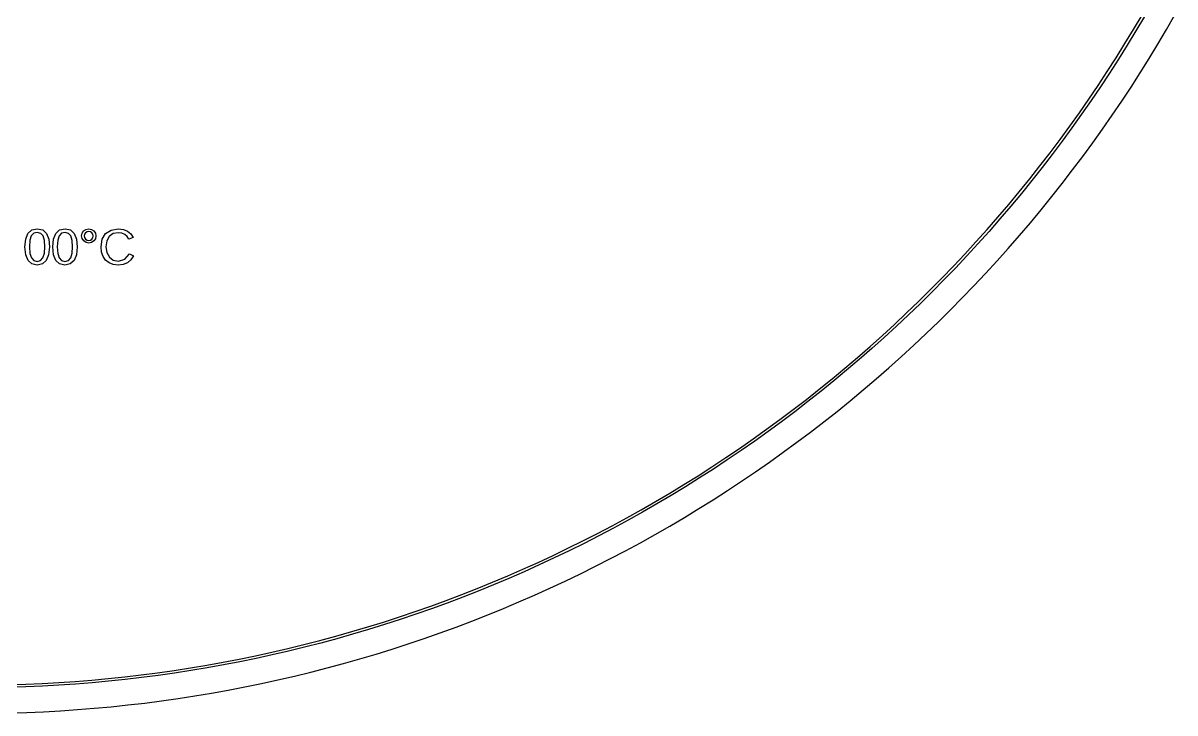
# Model space of a CAD drawing. Extents: x -16 to 132, y -40 to 113.
# Drawn here: x 57.8 to 121.8, y -39.7 to -1.3 of the extents above; entities that cross this region are included whole.
import ezdxf

# ---------------------------------------------------------------- set-up
doc = ezdxf.new("R2010")
doc.units = 0

msp = doc.modelspace()

# ---------------------------------------------------------------- linework, layer by layer
for p, q in [((119.486, -1.70554), (119.954, -0.91399)), ((120.083, -0.98952), (119.614, -1.78264)), ((121.314, -1.70706), (121.782, -0.8931)), ((119.008, -2.49126), (119.486, -1.70554)), ((119.614, -1.78264), (119.136, -2.56995)), ((120.837, -2.51524), (121.314, -1.70706)), ((118.521, -3.27107), (119.008, -2.49126)), ((120.349, -3.31749), (120.837, -2.51524)), ((119.136, -2.56995), (118.648, -3.35133)), ((118.024, -4.04486), (118.521, -3.27107)), ((118.648, -3.35133), (118.15, -4.12665)), ((119.852, -4.11369), (120.349, -3.31749)), ((117.518, -4.81248), (118.024, -4.04486)), ((118.15, -4.12665), (117.643, -4.89581)), ((119.345, -4.90375), (119.852, -4.11369)), ((117.003, -5.57384), (117.518, -4.81248)), ((117.643, -4.89581), (117.126, -5.65869)), ((118.828, -5.6875), (119.345, -4.90375)), ((116.478, -6.32881), (117.003, -5.57384)), ((117.126, -5.65869), (116.601, -6.41518)), ((118.301, -6.46486), (118.828, -5.6875)), ((115.944, -7.07729), (116.478, -6.32881)), ((116.601, -6.41518), (116.065, -7.16516)), ((117.766, -7.2357), (118.301, -6.46486)), ((115.401, -7.81915), (115.944, -7.07729)), ((116.065, -7.16516), (115.521, -7.90851)), ((117.22, -7.99992), (117.766, -7.2357)), ((114.848, -8.55429), (115.401, -7.81915)), ((115.521, -7.90851), (114.968, -8.64513)), ((116.666, -8.75737), (117.22, -7.99992)), ((114.287, -9.28261), (114.848, -8.55429)), ((114.968, -8.64513), (114.406, -9.37489)), ((116.102, -9.50798), (116.666, -8.75737)), ((113.717, -10.004), (114.287, -9.28261)), ((114.406, -9.37489), (113.834, -10.0977)), ((115.529, -10.2516), (116.102, -9.50798)), ((113.138, -10.7183), (113.717, -10.004)), ((113.834, -10.0977), (113.254, -10.8135)), ((112.551, -11.4255), (113.138, -10.7183)), ((113.254, -10.8135), (112.665, -11.522)), ((114.947, -10.9881), (115.529, -10.2516)), ((111.954, -12.1254), (112.551, -11.4255)), ((114.356, -11.7175), (114.947, -10.9881)), ((111.349, -12.8179), (111.954, -12.1254)), ((112.665, -11.522), (112.068, -12.2233)), ((113.756, -12.4395), (114.356, -11.7175)), ((58.3137, -12.8394), (58.6211, -12.7767)), ((58.6211, -12.7767), (58.9212, -12.8401)), ((59.8565, -12.8394), (60.1639, -12.7767)), ((60.1639, -12.7767), (60.4639, -12.8401)), ((61.3254, -12.8058), (61.4791, -12.7767)), ((61.4791, -12.7767), (61.6329, -12.8055)), ((62.7188, -12.8429), (63.1169, -12.7767)), ((63.1169, -12.7767), (63.4033, -12.8072)), ((112.068, -12.2233), (111.462, -12.9173)), ((113.147, -13.1541), (113.756, -12.4395)), ((57.9374, -13.7822), (57.9784, -13.3418)), ((57.9784, -13.3418), (58.1017, -13.0277)), ((58.1017, -13.0277), (58.3137, -12.8394)), ((58.2149, -13.414), (58.1898, -13.7822)), ((58.2903, -13.1664), (58.2149, -13.414)), ((58.4233, -13.026), (58.2903, -13.1664)), ((58.6211, -12.9792), (58.4233, -13.026)), ((58.8141, -13.0267), (58.6211, -12.9792)), ((58.9436, -13.1692), (58.8141, -13.0267)), ((58.9212, -12.8401), (59.1308, -13.0305)), ((59.0169, -13.4174), (58.9436, -13.1692)), ((59.0413, -13.7822), (59.0169, -13.4174)), ((59.1308, -13.0305), (59.254, -13.3453)), ((59.254, -13.3453), (59.2951, -13.7822)), ((59.4801, -13.7822), (59.5212, -13.3418)), ((59.5212, -13.3418), (59.6445, -13.0277)), ((59.6445, -13.0277), (59.8565, -12.8394)), ((59.7577, -13.414), (59.7325, -13.7822)), ((59.8331, -13.1664), (59.7577, -13.414)), ((59.966, -13.026), (59.8331, -13.1664)), ((60.1639, -12.9792), (59.966, -13.026)), ((60.3568, -13.0267), (60.1639, -12.9792)), ((60.4863, -13.1692), (60.3568, -13.0267)), ((60.4639, -12.8401), (60.6735, -13.0305)), ((60.5596, -13.4174), (60.4863, -13.1692)), ((60.5841, -13.7822), (60.5596, -13.4174)), ((60.6735, -13.0305), (60.7968, -13.3453)), ((60.7968, -13.3453), (60.8379, -13.7822)), ((61.0811, -13.172), (61.11, -13.0211)), ((61.1104, -13.3228), (61.0811, -13.172)), ((61.11, -13.0211), (61.1969, -12.8932)), ((61.1983, -13.4507), (61.1104, -13.3228)), ((61.1969, -12.8932), (61.3254, -12.8058)), ((61.2501, -13.0766), (61.2323, -13.172)), ((61.2323, -13.172), (61.2505, -13.2673)), ((61.3037, -12.9958), (61.2501, -13.0766)), ((61.2505, -13.2673), (61.3051, -13.3481)), ((61.3833, -12.9407), (61.3037, -12.9958)), ((61.3051, -13.3481), (61.385, -13.4032)), ((61.4791, -12.9223), (61.3833, -12.9407)), ((61.385, -13.4032), (61.4791, -13.4216)), ((61.575, -12.9403), (61.4791, -12.9223)), ((61.4791, -13.4216), (61.5741, -13.4034)), ((61.5741, -13.4034), (61.6539, -13.3488)), ((61.6546, -12.9944), (61.575, -12.9403)), ((61.6329, -12.8055), (61.7614, -12.8918)), ((61.6539, -13.3488), (61.708, -13.2682)), ((61.7081, -13.0749), (61.6546, -12.9944)), ((61.708, -13.2682), (61.726, -13.172)), ((61.726, -13.172), (61.7081, -13.0749)), ((61.8479, -13.3245), (61.76, -13.4521)), ((61.7614, -12.8918), (61.8482, -13.0194)), ((61.8772, -13.172), (61.8479, -13.3245)), ((61.8482, -13.0194), (61.8772, -13.172)), ((62.1655, -13.7738), (62.2286, -13.3571)), ((62.2286, -13.3571), (62.4179, -13.0416)), ((62.4179, -13.0416), (62.7188, -12.8429)), ((62.6148, -13.2018), (62.4796, -13.4492)), ((62.8312, -13.0452), (62.6148, -13.2018)), ((63.1197, -12.993), (62.8312, -13.0452)), ((63.3123, -13.0156), (63.1197, -12.993)), ((63.4768, -13.0832), (63.3123, -13.0156)), ((63.4033, -12.8072), (63.6383, -12.8987)), ((63.6066, -13.1935), (63.4768, -13.0832)), ((63.6952, -13.3439), (63.6066, -13.1935)), ((63.6383, -12.8987), (63.82, -13.0502)), ((63.9462, -13.2607), (63.6952, -13.3439)), ((63.82, -13.0502), (63.9462, -13.2607)), ((110.736, -13.5029), (111.349, -12.8179)), ((111.462, -12.9173), (110.847, -13.6037)), ((112.529, -13.8612), (113.147, -13.1541)), ((57.9797, -14.2156), (57.9374, -13.7822)), ((58.1898, -13.7822), (58.2153, -14.1424)), ((59.0157, -14.1372), (59.0413, -13.7822)), ((59.2951, -13.7822), (59.252, -14.2139)), ((59.5224, -14.2156), (59.4801, -13.7822)), ((59.7325, -13.7822), (59.758, -14.1424)), ((60.5584, -14.1372), (60.5841, -13.7822)), ((60.8379, -13.7822), (60.7947, -14.2139)), ((61.3271, -13.5381), (61.1983, -13.4507)), ((61.4791, -13.5672), (61.3271, -13.5381)), ((61.6312, -13.5384), (61.4791, -13.5672)), ((61.76, -13.4521), (61.6312, -13.5384)), ((62.1937, -14.0649), (62.1655, -13.7738)), ((62.2785, -14.314), (62.1937, -14.0649)), ((62.4796, -13.4492), (62.4345, -13.7738)), ((62.4345, -13.7738), (62.4815, -14.0979)), ((110.115, -14.1804), (110.736, -13.5029)), ((110.847, -13.6037), (110.224, -14.2825)), ((111.903, -14.5606), (112.529, -13.8612)), ((58.1066, -14.5311), (57.9797, -14.2156)), ((58.3177, -14.7235), (58.1066, -14.5311)), ((58.2153, -14.1424), (58.2917, -14.391)), ((58.2917, -14.391), (58.4236, -14.5356)), ((58.4236, -14.5356), (58.6155, -14.5838)), ((58.6155, -14.5838), (58.8066, -14.5346)), ((58.8066, -14.5346), (58.9387, -14.3869)), ((59.1225, -14.5297), (58.9087, -14.7232)), ((58.9387, -14.3869), (59.0157, -14.1372)), ((59.252, -14.2139), (59.1225, -14.5297)), ((59.6493, -14.5311), (59.5224, -14.2156)), ((59.8605, -14.7235), (59.6493, -14.5311)), ((59.758, -14.1424), (59.8345, -14.391)), ((59.8345, -14.391), (59.9664, -14.5356)), ((59.9664, -14.5356), (60.1583, -14.5838)), ((60.1583, -14.5838), (60.3493, -14.5346)), ((60.3493, -14.5346), (60.4815, -14.3869)), ((60.6652, -14.5297), (60.4514, -14.7232)), ((60.4815, -14.3869), (60.5584, -14.1372)), ((60.7947, -14.2139), (60.6652, -14.5297)), ((62.4172, -14.5158), (62.2785, -14.314)), ((62.6072, -14.6649), (62.4172, -14.5158)), ((62.4815, -14.0979), (62.6224, -14.3515)), ((62.8428, -14.757), (62.6072, -14.6649)), ((62.6224, -14.3515), (62.8435, -14.5153)), ((62.8435, -14.5153), (63.1308, -14.5699)), ((63.1308, -14.5699), (63.4903, -14.4683)), ((63.6252, -14.6559), (63.3892, -14.7547)), ((63.4903, -14.4683), (63.7479, -14.1636)), ((63.8192, -14.494), (63.6252, -14.6559)), ((63.7479, -14.1636), (63.9643, -14.2717)), ((63.9643, -14.2717), (63.8192, -14.494)), ((109.485, -14.8502), (110.115, -14.1804)), ((110.224, -14.2825), (109.593, -14.9536)), ((111.268, -15.2523), (111.903, -14.5606)), ((58.6128, -14.7877), (58.3177, -14.7235)), ((58.9087, -14.7232), (58.6128, -14.7877)), ((60.1555, -14.7877), (59.8605, -14.7235)), ((60.4514, -14.7232), (60.1555, -14.7877)), ((63.1183, -14.7877), (62.8428, -14.757)), ((63.3892, -14.7547), (63.1183, -14.7877)), ((108.847, -15.5122), (109.485, -14.8502)), ((109.593, -14.9536), (108.954, -15.617)), ((110.625, -15.9362), (111.268, -15.2523)), ((108.2, -16.1664), (108.847, -15.5122)), ((108.954, -15.617), (108.306, -16.2724)), ((109.974, -16.6122), (110.625, -15.9362)), ((107.546, -16.8125), (108.2, -16.1664)), ((108.306, -16.2724), (107.651, -16.9199)), ((109.314, -17.28), (109.974, -16.6122)), ((106.884, -17.4506), (107.546, -16.8125)), ((107.651, -16.9199), (106.988, -17.5592)), ((106.214, -18.0805), (106.884, -17.4506)), ((106.988, -17.5592), (106.317, -18.1904)), ((108.646, -17.9398), (109.314, -17.28)), ((105.537, -18.7021), (106.214, -18.0805)), ((106.317, -18.1904), (105.638, -18.8133)), ((107.97, -18.5913), (108.646, -17.9398)), ((104.852, -19.3154), (105.537, -18.7021)), ((105.638, -18.8133), (104.951, -19.4278)), ((107.286, -19.2344), (107.97, -18.5913)), ((104.159, -19.9203), (104.852, -19.3154)), ((104.951, -19.4278), (104.257, -20.0338)), ((106.595, -19.8691), (107.286, -19.2344)), ((103.459, -20.5165), (104.159, -19.9203)), ((104.257, -20.0338), (103.556, -20.6313)), ((105.895, -20.4953), (106.595, -19.8691)), ((102.752, -21.1042), (103.459, -20.5165)), ((103.556, -20.6313), (102.847, -21.2201)), ((105.188, -21.1129), (105.895, -20.4953)), ((101.317, -22.2532), (102.038, -21.6831)), ((102.038, -21.6831), (102.752, -21.1042)), ((102.847, -21.2201), (102.132, -21.8002)), ((103.751, -22.3217), (104.474, -21.7217)), ((104.474, -21.7217), (105.188, -21.1129)), ((100.588, -22.8145), (101.317, -22.2532)), ((101.409, -22.3715), (100.679, -22.9338)), ((102.132, -21.8002), (101.409, -22.3715)), ((103.022, -22.9128), (103.751, -22.3217)), ((99.8532, -23.3667), (100.588, -22.8145)), ((100.679, -22.9338), (99.9425, -23.4872)), ((102.286, -23.4949), (103.022, -22.9128)), ((99.1113, -23.9099), (99.8532, -23.3667)), ((99.9425, -23.4872), (99.1992, -24.0314)), ((101.542, -24.0679), (102.286, -23.4949)), ((98.3628, -24.4439), (99.1113, -23.9099)), ((99.1992, -24.0314), (98.4492, -24.5666)), ((100.791, -24.6318), (101.542, -24.0679)), ((97.6078, -24.9687), (98.3628, -24.4439)), ((98.4492, -24.5666), (97.6927, -25.0924)), ((100.034, -25.1864), (100.791, -24.6318)), ((96.0789, -25.9904), (96.8465, -25.4842)), ((96.8465, -25.4842), (97.6078, -24.9687)), ((97.6927, -25.0924), (96.9298, -25.609)), ((99.2697, -25.7316), (100.034, -25.1864)), ((95.3051, -26.487), (96.0789, -25.9904)), ((96.1607, -26.1161), (95.3853, -26.6138)), ((96.9298, -25.609), (96.1607, -26.1161)), ((98.4989, -26.2675), (99.2697, -25.7316)), ((94.5253, -26.9742), (95.3051, -26.487)), ((95.3853, -26.6138), (94.604, -27.1019)), ((96.9378, -27.3106), (97.7215, -26.7938)), ((97.7215, -26.7938), (98.4989, -26.2675)), ((92.948, -27.9196), (93.7395, -27.4517)), ((93.7395, -27.4517), (94.5253, -26.9742)), ((94.604, -27.1019), (93.8167, -27.5804)), ((96.1477, -27.8177), (96.9378, -27.3106)), ((92.1508, -28.3777), (92.948, -27.9196)), ((93.0235, -28.0491), (92.2247, -28.5082)), ((93.8167, -27.5804), (93.0235, -28.0491)), ((95.3515, -28.315), (96.1477, -27.8177)), ((91.348, -28.8259), (92.1508, -28.3777)), ((92.2247, -28.5082), (91.4203, -28.9574)), ((94.5493, -28.8026), (95.3515, -28.315)), ((89.7263, -29.6928), (90.5398, -29.2643)), ((90.6105, -29.3966), (89.7953, -29.8259)), ((90.5398, -29.2643), (91.348, -28.8259)), ((91.4203, -28.9574), (90.6105, -29.3966)), ((92.9271, -29.748), (93.7411, -29.2803)), ((93.7411, -29.2803), (94.5493, -28.8026)), ((88.9075, -30.1112), (89.7263, -29.6928)), ((89.7953, -29.8259), (88.975, -30.2452)), ((92.1075, -30.2057), (92.9271, -29.748)), ((87.255, -30.9178), (88.0837, -30.5196)), ((88.1495, -30.6544), (87.3191, -31.0534)), ((88.0837, -30.5196), (88.9075, -30.1112)), ((88.975, -30.2452), (88.1495, -30.6544)), ((90.4516, -31.0908), (91.2822, -30.6534)), ((91.2822, -30.6534), (92.1075, -30.2057)), ((85.5831, -31.6835), (86.4214, -31.3058)), ((86.4214, -31.3058), (87.255, -30.9178)), ((87.3191, -31.0534), (86.4838, -31.4422)), ((89.6157, -31.518), (90.4516, -31.0908)), ((84.7402, -32.051), (85.5831, -31.6835)), ((85.6439, -31.8207), (84.7993, -32.1889)), ((86.4838, -31.4422), (85.6439, -31.8207)), ((87.9284, -32.3416), (88.7745, -31.935)), ((88.7745, -31.935), (89.6157, -31.518)), ((83.0413, -32.7547), (83.8929, -32.4081)), ((83.9503, -32.5466), (83.097, -32.894)), ((83.8929, -32.4081), (84.7402, -32.051)), ((84.7993, -32.1889), (83.9503, -32.5466)), ((87.0773, -32.7377), (87.9284, -32.3416)), ((81.3257, -33.4165), (82.1855, -33.0909)), ((82.2395, -33.2308), (81.3779, -33.5571)), ((82.1855, -33.0909), (83.0413, -32.7547)), ((83.097, -32.894), (82.2395, -33.2308)), ((85.3608, -33.4986), (86.2214, -33.1234)), ((86.2214, -33.1234), (87.0773, -32.7377)), ((79.5943, -34.036), (80.4619, -33.7316)), ((80.5124, -33.8728), (79.6431, -34.1779)), ((80.4619, -33.7316), (81.3257, -33.4165)), ((81.3779, -33.5571), (80.5124, -33.8728)), ((83.6262, -34.2171), (84.4957, -33.8632)), ((84.4957, -33.8632), (85.3608, -33.4986)), ((77.8482, -34.6128), (78.723, -34.3298)), ((78.7701, -34.4722), (77.8935, -34.7558)), ((78.723, -34.3298), (79.5943, -34.036)), ((79.6431, -34.1779), (78.7701, -34.4722)), ((82.7524, -34.5603), (83.6262, -34.2171)), ((75.2038, -35.3973), (76.0885, -35.1466)), ((76.0885, -35.1466), (76.97, -34.8851)), ((77.0135, -35.0287), (76.1303, -35.2907)), ((76.97, -34.8851), (77.8482, -34.6128)), ((77.8935, -34.7558), (77.0135, -35.0287)), ((80.9925, -35.2145), (81.8744, -34.8928)), ((81.8744, -34.8928), (82.7524, -34.5603)), ((73.4257, -35.866), (74.3162, -35.6371)), ((74.3544, -35.7821), (73.4621, -36.0115)), ((74.3162, -35.6371), (75.2038, -35.3973)), ((75.2439, -35.5419), (74.3544, -35.7821)), ((76.1303, -35.2907), (75.2439, -35.5419)), ((79.217, -35.8253), (80.1066, -35.5253)), ((80.1066, -35.5253), (80.9925, -35.2145)), ((70.7382, -36.4868), (71.6366, -36.2909)), ((71.6694, -36.4372), (70.7693, -36.6336)), ((71.6366, -36.2909), (72.5324, -36.0839)), ((72.5671, -36.2298), (71.6694, -36.4372)), ((72.5324, -36.0839), (73.4257, -35.866)), ((73.4621, -36.0115), (72.5671, -36.2298)), ((76.5271, -36.6593), (77.4272, -36.3923)), ((77.4272, -36.3923), (78.3239, -36.1143)), ((78.3239, -36.1143), (79.217, -35.8253)), ((67.1228, -37.1599), (68.0297, -37.0083)), ((68.0297, -37.0083), (68.9346, -36.8456)), ((68.9621, -36.993), (68.0554, -37.1561)), ((68.9346, -36.8456), (69.8375, -36.6717)), ((69.8668, -36.8188), (68.9621, -36.993)), ((69.8375, -36.6717), (70.7382, -36.4868)), ((70.7693, -36.6336), (69.8668, -36.8188)), ((74.7176, -37.1601), (75.6239, -36.9153)), ((75.6239, -36.9153), (76.5271, -36.6593)), ((62.5643, -37.7506), (63.4788, -37.6549)), ((63.4788, -37.6549), (64.392, -37.5479)), ((64.4104, -37.6968), (63.4953, -37.804)), ((64.392, -37.5479), (65.3038, -37.4298)), ((65.324, -37.5784), (64.4104, -37.6968)), ((65.3038, -37.4298), (66.2142, -37.3004)), ((66.2362, -37.4488), (65.324, -37.5784)), ((66.2142, -37.3004), (67.1228, -37.1599)), ((67.1467, -37.308), (66.2362, -37.4488)), ((68.0554, -37.1561), (67.1467, -37.308)), ((71.9816, -37.8276), (72.8963, -37.6163)), ((72.8963, -37.6163), (73.8084, -37.3938)), ((73.8084, -37.3938), (74.7176, -37.1601)), ((57.0591, -38.0888), (57.9782, -38.0606)), ((57.9837, -38.2105), (57.0628, -38.2388)), ((57.9782, -38.0606), (58.8968, -38.0211)), ((58.9041, -38.1709), (57.9837, -38.2105)), ((58.8968, -38.0211), (59.8148, -37.9704)), ((59.8241, -38.1201), (58.9041, -38.1709)), ((59.8148, -37.9704), (60.7322, -37.9084)), ((60.7433, -38.058), (59.8241, -38.1201)), ((60.7322, -37.9084), (61.6488, -37.8351)), ((61.6616, -37.9846), (60.7433, -38.058)), ((61.6488, -37.8351), (62.5643, -37.7506)), ((62.579, -37.8999), (61.6616, -37.9846)), ((63.4953, -37.804), (62.579, -37.8999)), ((69.2229, -38.394), (70.1448, -38.2165)), ((70.1448, -38.2165), (71.0644, -38.0277)), ((71.0644, -38.0277), (71.9816, -37.8276)), ((64.5848, -39.1111), (65.5158, -38.9904)), ((65.5158, -38.9904), (66.4453, -38.8584)), ((66.4453, -38.8584), (67.373, -38.7149)), ((67.373, -38.7149), (68.299, -38.5601)), ((68.299, -38.5601), (69.2229, -38.394)), ((57.0978, -39.6633), (58.0361, -39.6346)), ((58.0361, -39.6346), (58.9741, -39.5942)), ((58.9741, -39.5942), (59.9114, -39.5424)), ((59.9114, -39.5424), (60.8481, -39.4791)), ((60.8481, -39.4791), (61.7839, -39.4043)), ((61.7839, -39.4043), (62.7187, -39.318)), ((62.7187, -39.318), (63.6524, -39.2203)), ((63.6524, -39.2203), (64.5848, -39.1111))]:
    msp.add_line(p, q)

doc.saveas('drawing.dxf')
